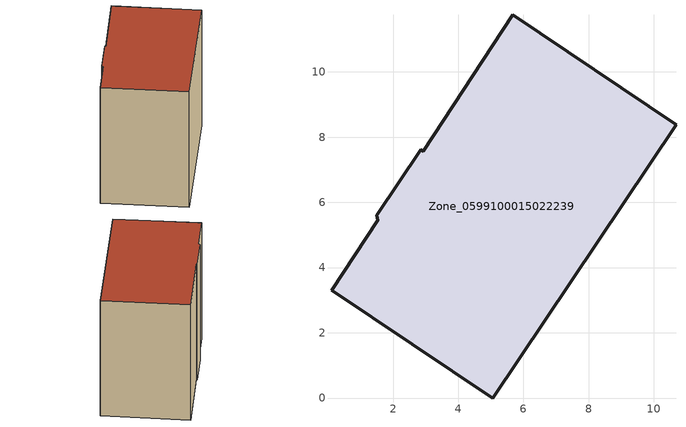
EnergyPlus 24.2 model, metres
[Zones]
Zone_0599100015022239
 floor ground (C_G): 5.67,11.75 10.68,8.38 5.05,0 0.11,3.3 1.53,5.46 1.5,5.61 2.85,7.62 2.92,7.57 z0.54
 wall outside (C_F): 5.05,0 10.68,8.38 5.67,11.75 2.92,7.57 2.85,7.62 1.5,5.61 1.53,5.46 0.11,3.3 5.05,0 z0.54:9.66
 roof outside (C_R): 10.68,8.38 5.67,11.75 2.92,7.57 2.85,7.62 1.5,5.61 1.53,5.46 0.11,3.3 5.05,0 z9.66
[BUILDING]
Pand.0599100015022239: North Axis=0; Terrain=City; Loads Convergence Tolerance Value=0.04; Temperature Convergence Tolerance Value=0.4; Solar Distribution=FullExterior; Maximum Number of Warmup Days=25; Minimum Number of Warmup Days=1
[Site:Location]
Rotterdam.The.Hague.AP_ZH_NLD Design_Conditions: Latitude=51.96; Longitude=4.45; Time Zone=1; Elevation=-4.5
[SITE:GROUNDTEMPERATURE:BUILDINGSURFACE]
18, 18, 18, 18, 18, 18, 18, 18, 18, 18, 18, 18
[MATERIAL] Thermal Absorptance=0.9; Solar Absorptance=0.7; Visible Absorptance=0.7
Name | Roughness | Thickness | Conductivity | Density | Specific Heat
G.TC.2006-2014 | MediumSmooth | 0.15 | 0.06 | 540 | 1210
F.TC.2006-2014 | Rough | 0.3 | 0.12 | 1920 | 840
R.TC.2006-2014 | MediumRough | 0.2 | 0.08 | 1500 | 1000
[CONSTRUCTION]
C_G: G.TC.2006-2014
C_F: F.TC.2006-2014
C_R: R.TC.2006-2014
[ZONE]
Zone_0599100015022239: Type=1; Multiplier=1; Ceiling Height=Autocalculate; Volume=Autocalculate; Floor Area=autocalculate; Part of Total Floor Area=Yes
[ZONEINFILTRATION:DESIGNFLOWRATE]
Infil_Zone_0599100015022239: Zone or ZoneList or Space or SpaceList=Zone_0599100015022239; Schedule=AlwaysOn; Design Flow Rate Calculation Method=Flow/Area; Flow Rate per Floor Area=0.0015; Constant Term Coefficient=1; Temperature Term Coefficient=0; Velocity Term Coefficient=0; Velocity Squared Term Coefficient=0
[HVACTEMPLATE:ZONE:IDEALLOADSAIRSYSTEM]
Zone_0599100015022239: Maximum Heating Supply Air Temperature=50; Minimum Cooling Supply Air Temperature=13; Maximum Heating Supply Air Humidity Ratio=0.0156; Minimum Cooling Supply Air Humidity Ratio=0.0077; Heating Limit=NoLimit; Cooling Limit=NoLimit; Dehumidification Control Type=ConstantSensibleHeatRatio; Cooling Sensible Heat Ratio=0.7; Dehumidification Setpoint=60; Humidification Control Type=None; Humidification Setpoint=30; Outdoor Air Method=None; Outdoor Air Flow Rate per Person=0.00944; Outdoor Air Flow Rate per Zone Floor Area=0; Outdoor Air Flow Rate per Zone=0; Demand Controlled Ventilation Type=None; Outdoor Air Economizer Type=NoEconomizer; Heat Recovery Type=None; Sensible Heat Recovery Effectiveness=0.7; Latent Heat Recovery Effectiveness=0.65
[ZONECONTROL:THERMOSTAT]
ThermostatControl_Zone_0599100015022239: Zone or ZoneList=Zone_0599100015022239; Control Type Schedule=DualSetpointControlType; Control 1=Thermostat_Zone_0599100015022239; Temperature Difference Between Cutout And Setpoint=0
[THERMOSTATSETPOINT:DUALSETPOINT]
Thermostat_Zone_0599100015022239: Heating Setpoint Temperature Schedule=HeatingSetpoint_Zone_0599100015022239; Cooling Setpoint Temperature Schedule=CoolingSetpoint_Zone_0599100015022239
[SCHEDULE:COMPACT]
HeatingSetpoint_Zone_0599100015022239: Through: 12/31, For: AllDays, Until: 24:00, 21
CoolingSetpoint_Zone_0599100015022239: Through: 12/31, For: AllDays, Until: 24:00, 24
DualSetpointControlType: Through: 12/31, For: AllDays, Until: 24:00, 4
AlwaysOn: Through: 12/31, For: AllDays, Until: 24:00, 1
